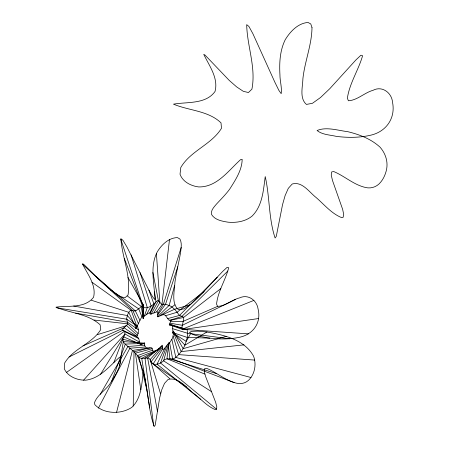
<?xml version="1.0" encoding="UTF-8"?>
<svg xmlns="http://www.w3.org/2000/svg" width="449" height="449" viewBox="0 0 449 449"><rect width="100%" height="100%" fill="white"/><g stroke="black" fill="none" stroke-linecap="round" stroke-linejoin="round"><path stroke-width="0.67" d="M143.141 317.398L143.237 304.624L127.965 277.443M133.235 406.059L134.004 351.82L150.179 347.717M143.304 317.628L143.579 307.683L120.742 239.165M169.481 239.704L161.949 304.371L156.718 311.802M168.762 343.289L166.938 358.734L204.873 374.101M119.529 365.593L123.323 341.582L143.551 343.103M169.284 324.627L169.402 325.256L171.007 324.582L172.023 324.908L172.652 327.265L172.859 333.276L173.432 331.059L173.752 332.574L172.545 338.086L169.239 343.479L168.285 344.495L169.099 342.604L163.739 349.333L162.729 349.131L162.151 345.186L159.496 348.705L155.214 350.961L153.721 351.174L152.772 350.821L151.779 347.751C147.21 348.57 143.961 348.379 144.572 342.682L141.744 344.355L140.447 344.383C138.618 342.093 140.021 337.395 136.401 336.576C139.038 334.034 138.994 328.791 136.984 325.705L136.676 325.834C133.134 335.689 140.891 317.348 142.17 316.601L142.877 316.691L143.175 318.762L143.343 317.522L144.353 316.045L148.546 313.155L149.915 312.79L150.073 314.047L150.46 314.278L157.105 311.786L157.891 312.627L157.548 316.051L157.896 316.871L161.909 314.974L163.936 314.682L165.367 315.423L168.773 320.002L171.097 320.305L169.284 324.627L182.586 329.493L186.806 329.263C189.248 334.382 186.251 340.696 184.64 345.882C182.333 350.59 179.028 354.963 174.835 358.134C171.03 360.322 165.917 356.809 162.936 361.383C159.782 364.302 152.065 366.451 150.567 360.861C149.495 355.052 142.339 360.474 139.106 357.275C136.344 354.267 133.656 351.169 130.367 348.682C127.583 345.64 122.061 343.131 123.02 338.288C124.766 335.302 126.579 331.643 122.504 329.948L123.284 328.494L127.735 324.178L126.685 318.33L127.668 314.519L129.385 311.37L130.637 310.416L134.172 310.994L136.114 310.624L139.532 308.182L143.287 304.45L142.552 306.426L142.788 307.273C148.726 309.501 153.738 304.197 157.504 300.493L158.452 300.881L161.668 304.27L165.894 304.248L171.249 306.442L175.278 309.917L179.286 315.215L183.254 316.988L183.68 319.059L181.963 327.214L182.21 329.252L253.943 300.37M116.583 412.255L132.433 350.456L147.777 348.11M174.493 285.766L169.211 305.331L157.621 316.68M168.487 343.451L163.599 360.856L211.619 391.752M181.205 247.405L163.391 304.299L157.913 313.301M177.776 266.728L165.552 304.197L157.689 314.979M144.393 316.001L147.3 307.52L131.091 254.836M166.686 346.027L160.534 362.994L216.547 409.202M111.588 381.47L125.305 344.091L144.774 343.373M113.833 362.545L122.818 339.27L142.372 343.99M149.882 312.779L153.945 304.024L148.911 290.138M164.626 348.576L157.049 364.167L200.742 399.43M150.078 313.57L155.949 301.683L154.512 291.861M98.37 408.124L129.879 348.25L145.139 346.998M151.178 314.076L158.424 300.858L152.885 272.476M146.649 314.227L151.161 306.128L140.021 272.599M153.912 312.824L159.85 302.418L156.409 253.573M100.245 394.334L127.914 346.499L144.814 345.129M190.702 333.523L186.183 341.341L172.949 333.012M100.565 374.241L123.598 336.845L141.059 344.546M162.633 348.929L153.115 363.993L186.425 386.937M162.386 347.442L150.954 361.956L169.902 378.765M162.336 345.887L150.157 359.604L160.585 393.857M83.548 380.202L125.013 333.977L139.521 342.149M217.316 277.156L179.516 315.423L167.578 318.638M227.873 270.983L181.884 316.478L169.744 320.339M161.5 346.218L147.642 357.982L157.403 411.194M174.897 304.798L160.052 315.866M220.846 288.561L183.596 317.46L170.861 320.221M204.155 291.524L177.035 312.285L165.619 315.686M66.452 372.451L124.311 331.368L138.752 338.619M160.029 348.194L144.993 358.195L153.704 425.888M206.922 332.002L197.846 331.154L191.633 331.34L189.461 332.406C194.58 336.267 201.433 336.385 207.455 337.844C218.371 339.321 229.501 339.517 240.299 337.104C253.707 333.938 261.413 322.259 258.074 308.963C256.918 300.398 248.19 293.882 239.822 297.794C232.082 299.657 225.628 306.167 217.602 306.364L216.553 304.119C217.888 291.238 225.566 280.131 228.704 267.733L227.11 267.363L222.575 271.51L199.474 296.334L191.24 303.928L184 308.861L178.478 309.765C170.985 303.193 174.61 291.104 174.919 282.342C176.367 272.386 178.809 262.614 180.543 252.708C181.042 248.196 182.165 243.296 179.942 239.059L177.411 237.588C168.594 237.785 161.393 244.918 157.139 252.091C149.584 267.088 154.495 284.06 154.972 299.724L152.682 296.89L148.664 289.672L126.843 246.81L122.942 240.31L120.893 238.666C122.111 257.473 131.147 275.871 128.027 294.942L124.979 297.794L120.214 296.604L113.967 292.596L99.661 279.98L83.609 264.197L82.414 263.743C87.42 274.216 96.473 284.919 93.6 297.193C85.018 308.62 68.45 305.438 55.929 307.167C70.426 313.222 88.111 313.716 100.155 324.801L100.744 329.611C91.955 343.889 73.26 348.413 64.695 362.983L64.28 368.781C67.866 376.677 77.323 380.342 85.568 380.185C100.048 378.541 109.287 366.244 119.513 357.286L120.933 357.146C121.067 366.642 115.303 375.454 110.336 383.233C105.818 390.276 97.467 394.637 94.503 402.613L94.812 404.622C103.865 414.264 121.179 414.562 131.86 407.327C141.497 398.196 141.654 384.12 143.298 371.856C148.4 389.698 147.94 409.022 154.209 426.55L155.169 425.259L159.687 397.696L161.752 389.794L164.491 383.395L168.061 379.478C179.044 376.47 187.289 389.081 195.253 394.62C201.674 399.812 207.432 406.396 215.194 409.578L216.373 409.381L216.828 406.946L215.683 402.36L205.569 376.38L204.289 371.486L204.57 368.651L206.467 368.281C216.755 372.468 225.269 380.449 236.253 383.126A12.886 11.91 17.3 0 0 248.51 380.331C254.875 374.247 256.598 364.279 253.573 356.147C244.43 339.601 224.124 335.066 206.922 332.002L184.926 345.191L173.14 332.069M157.852 349.85L141.727 358.353L149.753 407.939M69.028 356.977L122.712 330.301L137.169 336.845M235.551 299.388L182.305 325.278L169.913 323.173M162.347 314.833L174.655 309.226L190.168 304.798M82.992 345.876L124.064 327.776L136.563 336.2M217.602 306.364L183.259 321.304L170.62 321.725M154.664 351.09L139.022 357.208L146.879 389.968M152.475 350.203L137.461 355.591L143.601 372.187M97.298 334.673L126.596 325.615L137.433 335.308M226.223 336.374L183.158 348.688L173.404 331.109M152.301 348.637L135.407 353.167L140.823 389.844M258.551 318.543L184.825 329.263L170.306 324.84M243.998 344.86L181.143 351.595L173.724 333.321M209.857 338.17L187.132 337.384L172.781 332.602M248.454 333.865L187.227 329.622L172.023 324.908M254.706 360.081L178.696 354.637L173.196 336.262M94.049 320.036L127.836 323.858L138.208 333.59M229.591 338.815L187.744 333.304L172.747 328.719M56.776 307.801L126.64 319.194L137.461 326.232M75.64 313.138L127.494 322.225L138.286 329.757M73.675 306.05L127.308 315.524L136.53 326.008M251.019 377.53L175.823 357.432L171.883 339.438M216.772 373.725L169.885 358.869L168.274 344.355M91.355 300.235L128.745 312.291L135.924 327.697M234.142 382.565L172.629 359.054L169.649 342.935M110.712 290.02L138.724 308.884L141.923 316.831M91.916 282.18L131.209 310.349L137.001 326.771M127.46 296.087L141.3 306.487L142.821 316.618M96.097 276.489L135.345 310.888L139.925 320.356M82.711 264.478L132.949 310.77L138.427 323.639M124.322 258.388L142.569 306.285L143.231 318.487M311.993 27.524C311.802 44.967 304.714 61.474 302.901 78.755C302.699 86.971 299.32 98.309 306.426 104.421L312.459 103.287L320.53 97.512L329.796 88.678L355.905 59.947L360.957 55.205L362.596 55.721C358.465 70.196 349.546 83.166 347.374 98.219L348.402 100.784C357.404 100.256 364.448 92.69 373.074 90.294C382.194 85.445 391.876 92.876 392.561 102.439C395.552 117.47 386.965 130.839 372.036 134.868C360.362 137.809 348.239 137.865 336.352 136.378C329.903 134.835 322.444 134.852 317.073 130.524C326.401 126.511 338.03 130.53 347.706 131.664C359.458 134.526 371.099 138.904 380.112 147.244C385.887 153.855 388.537 162.673 386.14 171.243C384.866 175.98 382.604 180.442 379.079 183.899A14.054 13.565 -21.4 0 1 365.548 187.486C353.694 184.825 344.664 176.07 333.674 171.524L331.62 171.956L331.244 175.099L332.501 180.52L342.66 209.391L343.715 214.549L343.092 217.367L341.762 217.675C331.564 213.645 324.301 204.609 316.169 197.571C309.266 192.239 302.16 181.065 292.209 184.006L288.286 188.372L285.098 195.618L282.55 204.615L276.281 236.365L275.091 237.992C268.569 218.287 269.81 196.757 265.23 176.575C263.355 190.359 262.525 205.923 251.928 216.238C245.249 221.548 236.41 222.929 228.103 222.193C222.148 221.217 214.998 220.072 211.552 214.51C210.53 210.328 214.089 206.995 216.497 204.059C221.009 199.216 225.701 194.524 229.652 189.203C235.31 180.229 242.022 170.25 242.174 159.361L240.569 159.648C228.339 170.693 216.951 187.272 198.716 186.936C191.078 186.015 182.737 181.912 180.032 174.246L180.779 167.528C190.516 150.757 211.423 144.696 221.48 128.291L221.015 122.858C208.291 110.628 188.978 110.707 173.477 104.157C187.407 101.727 205.743 104.437 215.032 91.484C218.584 78.07 209.296 65.885 203.745 54.368L204.946 54.997L229.226 80.393L236.668 86.91L243.302 91.315L248.454 92.528L251.906 89.16C256.205 67.563 247.102 46.157 246.692 24.644L248.886 26.424L252.894 33.714L274.85 82.184L278.88 90.395L281.192 93.673C282.079 87.46 279.884 81.016 279.935 74.708C279.272 62.894 279.884 50.614 285.182 39.809C290.11 31.621 297.968 23.208 308.031 22.45L310.781 23.988L311.993 27.524"/></g></svg>
